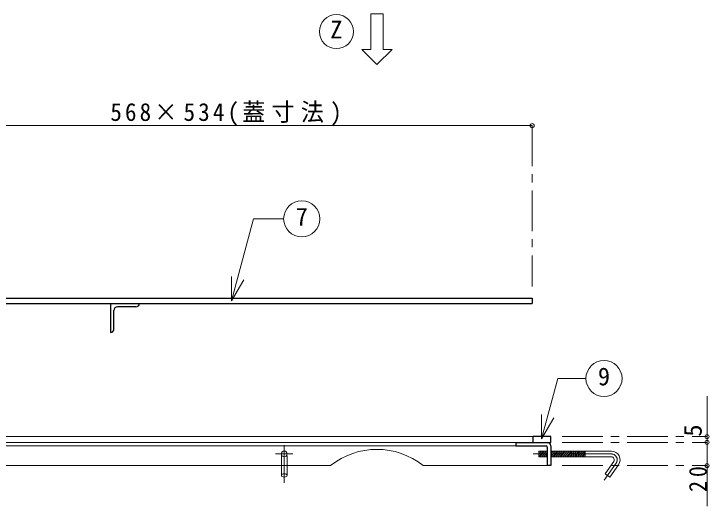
# Model space of a CAD drawing. Units: millimetres at full size, sheet at 1:7; details may follow other scales. Extents: x -1487 to 1348, y -983 to 984.
# Drawn here: x -283 to 317, y -234 to 191 of the extents above; entities that cross this region are included whole.
import ezdxf
from ezdxf.enums import TextEntityAlignment as Align

# ---------------------------------------------------------------- set-up
doc = ezdxf.new("R2010")
doc.units = ezdxf.units.MM
doc.header["$LTSCALE"] = 7
doc.header["$PDMODE"] = 32
doc.header["$PDSIZE"] = 3.5
doc.linetypes.add('CHAIN1', pattern=[8, 5, -1, 1, -1])
doc.linetypes.add('DASHED1', pattern=[1.8, 1.2, -0.6])
doc.layers.add('0-A', color=4, linetype='Continuous', lineweight=9)
doc.styles.add('ＭＳ ゴシック', font='')
doc.styles.get('ＭＳ ゴシック').set_extended_font_data('MS Gothic')

msp = doc.modelspace()

# ---------------------------------------------------------------- linework, layer by layer
at = {"layer": '0-A'}
for p, q in [((24.893, 190.513), (35.393, 190.513)), ((24.893, 159.888), (24.893, 190.513)), ((35.393, 190.513), (35.393, 159.888)), ((17.018, 159.888), (24.893, 159.888)), ((-369.857, 94.013), (164.143, 94.013)), ((170.041, -186.987), (170.45, -191.987)), ((171.045, -186.987), (171.453, -191.987)), ((172.048, -186.987), (172.456, -191.987)), ((173.051, -186.987), (173.46, -191.987)), ((174.055, -186.987), (174.463, -191.987)), ((175.058, -186.987), (175.466, -191.987)), ((176.061, -186.987), (176.47, -191.987)), ((177.065, -186.987), (177.143, -187.942)), ((180.143, -187.82), (180.483, -191.987)), ((181.078, -186.987), (181.486, -191.987)), ((182.081, -186.987), (182.49, -191.987)), ((183.085, -186.987), (183.493, -191.987)), ((184.088, -186.987), (184.496, -191.987)), ((185.091, -186.987), (185.5, -191.987)), ((186.095, -186.987), (186.503, -191.987)), ((187.098, -186.987), (187.506, -191.987)), ((188.101, -186.987), (188.51, -191.987)), ((189.105, -186.987), (189.513, -191.987)), ((190.108, -186.987), (190.516, -191.987)), ((191.111, -186.987), (191.52, -191.987)), ((192.115, -186.987), (192.523, -191.987)), ((193.118, -186.987), (193.526, -191.987)), ((194.121, -186.987), (194.53, -191.987)), ((195.125, -186.987), (195.533, -191.987)), ((196.128, -186.987), (196.536, -191.987)), ((197.131, -186.987), (197.54, -191.987)), ((198.135, -186.987), (198.543, -191.987)), ((199.138, -186.987), (199.546, -191.987)), ((200.141, -186.987), (200.55, -191.987)), ((201.145, -186.987), (201.553, -191.987)), ((202.148, -186.987), (202.556, -191.987)), ((203.151, -186.987), (203.56, -191.987)), ((204.155, -186.987), (204.563, -191.987)), ((205.158, -186.987), (205.566, -191.987)), ((206.161, -186.987), (206.57, -191.987)), ((207.165, -186.987), (207.573, -191.987)), ((208.168, -186.987), (208.576, -191.987)), ((209.171, -186.987), (209.58, -191.987)), ((210.041, -191.987), (210.041, -186.987)), ((-9.857, -199.487), (-916.857, -199.487)), ((-52.357, -199.487), (-52.357, -207.985)), ((-47.357, -199.487), (-47.357, -207.985)), ((177.143, -199.487), (70.143, -199.487))]:
    msp.add_line(p, q, dxfattribs=at)
at = {"layer": '0-A', "linetype": 'CHAIN1'}
for p, q in [((164.143, 94.013), (164.143, -44.987)), ((190.143, -174.487), (315.143, -174.487)), ((190.143, -179.487), (315.143, -179.487)), ((-49.857, -181.987), (-49.857, -214.418)), ((-57.357, -189.487), (-42.357, -189.487)), ((232.538, -189.487), (165.041, -189.487)), ((236.633, -197.355), (226.323, -212.08)), ((190.143, -199.487), (315.143, -199.487))]:
    msp.add_line(p, q, dxfattribs=at)
at = {"layer": '0-A', "color": 7, "lineweight": 18}
for p, q in [((-95.256, -57.176), (-76.297, 13.578)), ((-50.376, 13.578), (-76.297, 13.578)), ((-95.256, -57.176), (-95.256, -36.176)), ((-95.256, -57.176), (-84.756, -38.989)), ((172.284, -176.482), (186.26, -124.323)), ((210.574, -124.323), (186.26, -124.323)), ((172.284, -176.482), (172.284, -155.482)), ((172.284, -176.482), (182.784, -158.295)), ((165.143, -174.487), (-904.857, -174.487)), ((-889.857, -179.487), (150.143, -179.487)), ((-889.857, -182.487), (150.143, -182.487)), ((170.041, -191.987), (170.041, -186.987)), ((177.143, -186.987), (170.041, -186.987)), ((177.143, -191.987), (170.041, -191.987)), ((232.538, -186.987), (180.143, -186.987)), ((232.538, -191.987), (180.143, -191.987)), ((238.681, -198.789), (231.238, -209.418))]:
    msp.add_line(p, q, dxfattribs=at)
at = {"layer": '0-A', "color": 5, "lineweight": 25}
for p, q in [((-382.357, -59.487), (164.143, -59.487)), ((-369.857, -54.987), (164.143, -54.987)), ((-199.857, -59.487), (-199.857, -84.487)), ((164.143, -54.987), (164.143, -59.487)), ((-196.857, -81.487), (-196.857, -65.487)), ((-177.857, -62.487), (-193.857, -62.487)), ((150.143, -179.487), (180.143, -179.487)), ((150.143, -179.487), (150.143, -182.487)), ((180.143, -174.487), (165.143, -174.487)), ((165.143, -179.487), (165.143, -174.487)), ((180.143, -179.487), (180.143, -174.487)), ((150.143, -182.487), (176.143, -182.487)), ((177.143, -183.487), (177.143, -199.487)), ((180.143, -182.487), (180.143, -199.487)), ((180.143, -199.487), (177.143, -199.487))]:
    msp.add_line(p, q, dxfattribs=at)
at = {"layer": '0-A', "linetype": 'DASHED1'}
for p, q in [((-52.357, -199.487), (-52.357, -189.487)), ((-47.357, -199.487), (-47.357, -189.487))]:
    msp.add_line(p, q, dxfattribs=at)
at = {"layer": '0-A'}
for points in [[(17.018, 159.888), (30.143, 146.763), (43.268, 159.888), (35.393, 159.888)], [(315.143, -139.487), (315.143, -179.487), (315.143, -234.487)]]:
    msp.add_lwpolyline(points, dxfattribs=at)
at = {"layer": '0-A', "color": 7, "lineweight": 18}
msp.add_lwpolyline([(234.586, -195.921), (227.143, -206.551), (231.238, -209.418)], dxfattribs=at)
for centre, radius in [((-4.857, 175.201), 14.7), ((-34.776, 13.578), 15.6), ((226.174, -124.323), 15.6)]:
    msp.add_circle(centre, radius, dxfattribs=at)
at = {"layer": '0-A'}
msp.add_circle((-49.857, -189.487), 2.5, dxfattribs=at)
at = {"layer": '0-A', "color": 5, "lineweight": 25}
for centre, radius, start, end in [((-177.857, -59.487), 3, 270, 0), ((-193.857, -65.487), 3, 90, 180), ((-199.857, -81.487), 3, 270, 0), ((177.143, -182.487), 3, 0, 90), ((176.143, -183.487), 1, 0, 90)]:
    msp.add_arc(centre, radius, start, end, dxfattribs=at)
at = {"layer": '0-A'}
msp.add_arc((30.143, -249.63), 64.143, 51.41991, 128.58009, dxfattribs=at)
at = {"layer": '0-A', "color": 7, "lineweight": 18}
for radius in [7.5, 2.5]:
    msp.add_arc((232.538, -194.487), radius, 325, 90, dxfattribs=at)
at = {"layer": '0-A', "linetype": 'CHAIN1'}
msp.add_arc((232.538, -194.487), 5, 325, 90, dxfattribs=at)
at = {"layer": '0-A'}
msp.add_ellipse((-49.857, -207.974), major_axis=(2.5, 0), ratio=0.57, dxfattribs=at)
for p in [(164.143, 94.013), (315.143, -174.487), (315.143, -179.487), (315.143, -199.487)]:
    msp.add_point(p, dxfattribs=at)

# ---------------------------------------------------------------- texts
at = {"layer": '0-A', "color": 7, "style": 'ＭＳ ゴシック'}
for s, p in [('Z', (-10.107, 164.701)), ('7', (-40.026, 3.078)), ('9', (220.924, -134.823))]:
    msp.add_text(s, height=15.4, dxfattribs=at).set_placement(p, align=Align.BOTTOM_LEFT)
msp.add_text('5', height=15.4, rotation=90, dxfattribs=at).set_placement((315.143, -174.487), align=Align.BOTTOM_LEFT)
at = {"layer": '0-A', "color": 7, "insert": (-199.982, 94.013), "char_height": 15.4, "attachment_point": 7, "style": 'ＭＳ ゴシック'}
msp.add_mtext('\\T1.27;\\W0.95;568×534(蓋寸法)', dxfattribs=at)
at = {"layer": '0-A', "color": 7, "insert": (315.143, -222.237), "char_height": 15.4, "attachment_point": 7, "rotation": 90, "style": 'ＭＳ ゴシック'}
msp.add_mtext('\\T1.36;\\W0.9;20', dxfattribs=at)

doc.saveas('drawing.dxf')
